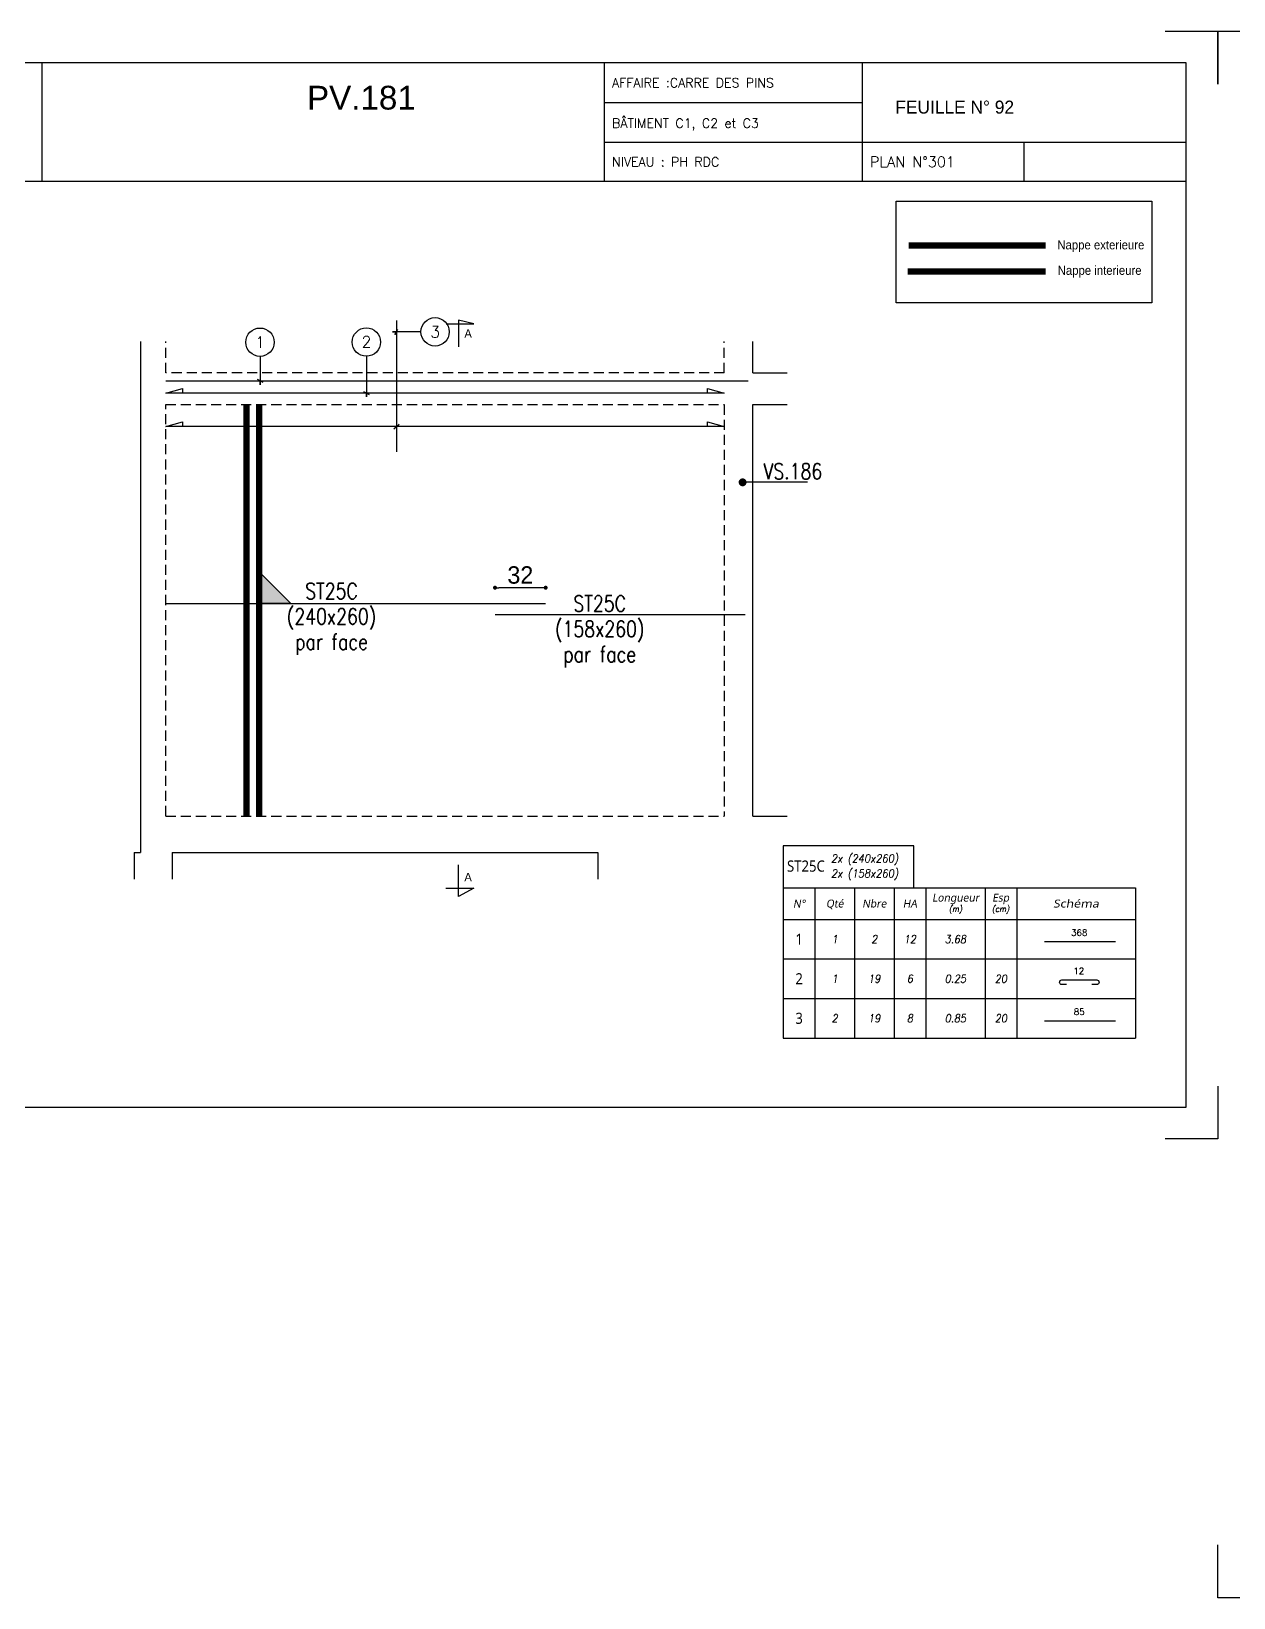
# Model space of a CAD drawing. Header units: metres. Extents: x -5618 to 118954, y -306 to 4637.
# Drawn here: x 92567 to 93327, y 604 to 1594 of the extents above; entities that cross this region are included whole.
import ezdxf
from ezdxf.enums import TextEntityAlignment as Align

# ---------------------------------------------------------------- set-up
doc = ezdxf.new("R2010")
doc.units = ezdxf.units.M
doc.linetypes.add('CACHE', pattern=[9.525, 6.35, -3.175])
for name, color, linetype in [('COTATION', 1, 'Continuous'), ('GO-CARTOUCHE', 7, 'Continuous'), ('GO-FER-HA', 140, 'Continuous'), ('GO-TEXTE', 9, 'Continuous'), ('GO-TEXTE-FER', 3, 'Continuous'), ('STR_COTATION', 1, 'Continuous'), ('STR_TS', 22, 'Continuous'), ('STR_TS_TXT', 7, 'Continuous'), ('STR_VOI-POT', 6, 'Continuous')]:
    doc.layers.add(name, color=color, linetype=linetype)
doc.layers.add('Kofragna_forma', color=7, linetype='Continuous', lineweight=70)
doc.styles.add('ARIAL', font='ARIAL.TTF')
doc.styles.add('Lucida', font='LSANSI.TTF')
doc.styles.add('schéma', font='simplex.shx')
doc.styles.add('Tableau', font='romans.shx', dxfattribs={"width": 0.9, "oblique": 10})
doc.styles.add('Tableau2', font='trebuc.TTF', dxfattribs={"width": 0.9, "oblique": 10})
doc.styles.add('TEXTE', font='romans.shx')
doc.styles.add('TEXTE TS', font='romans.shx', dxfattribs={"width": 0.7, "oblique": 15})
doc.styles.add('TEXTEBA', font='ARIAL.TTF')
doc.dimstyles.new('COUPE-20', dxfattribs={"dimscale": 0.5, "dimtxt": 22, "dimasz": 5, "dimexe": 0.05, "dimexo": 0, "dimgap": 5, "dimtad": 1, "dimdec": 0, "dimdsep": 46, "dimtxsty": 'Standard', "dimblk1": 'DOT', "dimblk2": 'DOT', "dimsah": 1, "dimcen": 0, "dimdle": 150, "dimclrd": 1, "dimclre": 1, "dimclrt": 7, "dimadec": 0, "dimazin": 0, "dimtfac": 1, "dimtdec": 0, "dimtix": 1, "dimtmove": 2, "dimatfit": 3, "dimldrblk": 'DOT', "dimfxl": 0, "dimtvp": 1, "dimtolj": 1, "dimtzin": 0, "dimarcsym": 0})

# ---------------------------------------------------------------- blocks, each defined once
blk = doc.blocks.new('ime')
at = {"layer": 'COTATION', "const_width": 2.5}
blk.add_lwpolyline([(1.25, 0, -1), (-1.25, 0, -1)], format="xyb", close=True, dxfattribs=at)
at = {"layer": 'COTATION'}
blk.add_lwpolyline([(41.09, 0), (0, 0)], dxfattribs=at)
at = {"layer": 'COTATION', "color": 7, "style": 'TEXTE TS', "width": 0.8}
blk.add_attdef('NAME', (9.08, 2), '', height=10, dxfattribs=at)
blk = doc.blocks.new('mrega')
at = {"layer": 'STR_TS_TXT', "style": 'TEXTE TS', "width": 0.8}
for tag, p in [('ST10', (14.48, 0)), ('DIM', (14.48, -16)), ('NOTE', (14.48, -32))]:
    blk.add_attdef(tag, text='', height=10, dxfattribs=at).set_placement(p, align=Align.CENTER)
blk = doc.blocks.new('A$C6F247267')
blk.add_hatch(color=256).paths.add_polyline_path([(0, -0.2), (-0.2, 0), (0, 0)])
blk.add_lwpolyline([(-0.2, 0), (0, 0), (0, -0.2), (-0.2, 0)])
blk = doc.blocks.new('_DOT')
at = {"color": 0, "linetype": 'ByBlock'}
blk.add_line((-0.5, 0), (-1, 0), dxfattribs=at)
at = {"color": 0, "linetype": 'ByBlock', "const_width": 0.5}
blk.add_lwpolyline([(-0.25, 0, 1), (0.25, 0, 1)], format="xyb", close=True, dxfattribs=at)
blk = doc.blocks.new('*D1368')
at = {"layer": 'DEFPOINTS', "color": 0, "linetype": 'ByBlock', "lineweight": -3, "ltscale": 4.5}
for p in [(92860.14, 1242.07), (92892.14, 1232.1, 281.53), (92860.14, 1225.1, 281.53)]:
    blk.add_point(p, dxfattribs=at)
at = {"layer": 'STR_COTATION', "color": 1, "linetype": 'ByBlock', "lineweight": -2, "ltscale": 4.5}
for p, q in [((92860.14, 1242.09), (92860.14, 1242.09)), ((92889.64, 1242.07), (92862.64, 1242.07)), ((92892.14, 1242.09), (92892.14, 1242.09))]:
    blk.add_line(p, q, dxfattribs=at)
at = {"layer": 'STR_COTATION', "color": 1, "linetype": 'ByBlock', "lineweight": -2, "ltscale": 4.5, "xscale": 2.5, "yscale": 2.5, "zscale": 2.5, "rotation": 180}
blk.add_blockref('_DOT', (92860.14, 1242.07), dxfattribs=at)
at = {"layer": 'STR_COTATION', "color": 1, "linetype": 'ByBlock', "lineweight": -2, "ltscale": 4.5, "xscale": 2.5, "yscale": 2.5, "zscale": 2.5}
blk.add_blockref('_DOT', (92892.14, 1242.07), dxfattribs=at)
at = {"layer": 'STR_COTATION', "color": 7, "linetype": 'ByBlock', "lineweight": -3, "ltscale": 4.5, "insert": (92876.14, 1250.07), "char_height": 11, "attachment_point": 5}
blk.add_mtext('\\A1;32', dxfattribs=at)
blk = doc.blocks.new('Barre libre')
at = {"layer": 'GO-TEXTE-FER'}
for p, q in [((0, 0), (0, -1)), ((0, 0), (8.9, 0)), ((0.8, 0), (0.8, -1)), ((1.8, 0), (1.8, -1)), ((2.8, 0), (2.8, -1)), ((3.6, 0), (3.6, -1)), ((5.1, 0), (5.1, -1)), ((5.9, 0), (5.9, -1)), ((8.9, 0), (8.9, -1)), ((0, -1), (8.9, -1))]:
    blk.add_line(p, q, dxfattribs=at)
at = {"layer": 'GO-TEXTE-FER', "color": 1}
blk.add_line((6.603, -0.563), (8.394, -0.563), dxfattribs=at)
at = {"layer": 'GO-TEXTE-FER', "style": 'Tableau2', "width": 0.9}
blk.add_attdef('NUMERO', text='', height=0.28, dxfattribs=at).set_placement((0.4, -0.5), align=Align.MIDDLE_CENTER)
at = {"layer": 'GO-TEXTE-FER', "color": 1, "style": 'Tableau'}
blk.add_attdef('Longueur', text='', height=0.16, dxfattribs=at).set_placement((7.481, -0.336), align=Align.MIDDLE_CENTER)
at = {"layer": 'GO-TEXTE-FER', "style": 'Tableau', "oblique": 10, "width": 0.9}
for tag, p in [('QUANTITE', (1.3, -0.5)), ('NOMBRE', (2.3, -0.5)), ('NUANCE', (3.2, -0.5)), ('LONGUEUR', (4.35, -0.5)), ('ESPACEMENTS', (5.5, -0.5))]:
    blk.add_attdef(tag, text='', height=0.2, dxfattribs=at).set_placement(p, align=Align.MIDDLE_CENTER)
blk = doc.blocks.new('Désignation')
at = {"layer": 'GO-TEXTE-FER'}
for p, q in [((0, 0.8), (8.9, 0.8)), ((0, 0.8), (0, 0)), ((0.8, 0.8), (0.8, 0)), ((1.8, 0.8), (1.8, 0)), ((2.8, 0.8), (2.8, 0)), ((3.6, 0.8), (3.6, 0)), ((5.1, 0.8), (5.1, 0)), ((5.9, 0.8), (5.9, 0)), ((8.9, 0.8), (8.9, 0)), ((0, 0), (8.9, 0))]:
    blk.add_line(p, q, dxfattribs=at)
at = {"layer": 'GO-TEXTE-FER', "style": 'Tableau2', "oblique": 10}
for s, p in [('N°', (0.4, 0.4)), ('Qté', (1.3, 0.4)), ('Nbre', (2.3, 0.4)), ('HA', (3.2, 0.4)), ('Longueur', (4.356, 0.55)), ('Esp', (5.494, 0.55))]:
    blk.add_text(s, height=0.2, dxfattribs=at).set_placement(p, align=Align.MIDDLE_CENTER)
at = {"layer": 'GO-TEXTE-FER', "style": 'Tableau2', "oblique": 10, "width": 1.2}
blk.add_text('Schéma', height=0.2, dxfattribs=at).set_placement((7.4, 0.4), align=Align.MIDDLE_CENTER)
at = {"layer": 'GO-TEXTE-FER', "color": 7, "style": 'Tableau', "oblique": 10, "width": 0.9}
for s, p in [('(m)', (4.356, 0.265)), ('(cm)', (5.494, 0.265))]:
    blk.add_text(s, height=0.15, dxfattribs=at).set_placement(p, align=Align.MIDDLE_CENTER)
blk = doc.blocks.new('Epingle')
at = {"layer": 'GO-TEXTE-FER'}
for p, q in [((0, 0), (0, -1)), ((0, 0), (8.9, 0)), ((0.8, 0), (0.8, -1)), ((1.8, 0), (1.8, -1)), ((2.8, 0), (2.8, -1)), ((3.6, 0), (3.6, -1)), ((5.1, 0), (5.1, -1)), ((5.9, 0), (5.9, -1)), ((8.9, 0), (8.9, -1)), ((0, -1), (8.9, -1))]:
    blk.add_line(p, q, dxfattribs=at)
at = {"layer": 'GO-TEXTE-FER', "color": 1}
blk.add_lwpolyline([(7.162, -0.65), (7.042, -0.65, -1), (7.042, -0.53), (7.922, -0.53, -1), (7.922, -0.65), (7.802, -0.65)], format="xyb", dxfattribs=at)
at = {"layer": 'GO-TEXTE-FER', "style": 'Tableau2', "width": 0.9}
blk.add_attdef('NUMERO', text='', height=0.28, dxfattribs=at).set_placement((0.4, -0.5), align=Align.MIDDLE_CENTER)
at = {"layer": 'GO-TEXTE-FER', "color": 1, "style": 'Tableau'}
blk.add_attdef('Longueur', text='', height=0.16, dxfattribs=at).set_placement((7.469, -0.303), align=Align.MIDDLE_CENTER)
at = {"layer": 'GO-TEXTE-FER', "style": 'Tableau', "oblique": 10, "width": 0.9}
for tag, p in [('QUANTITE', (1.3, -0.5)), ('NOMBRE', (2.3, -0.5)), ('NUANCE', (3.2, -0.5)), ('LONGUEUR', (4.35, -0.5)), ('ESPACEMENTS', (5.5, -0.5))]:
    blk.add_attdef(tag, text='', height=0.2, dxfattribs=at).set_placement(p, align=Align.MIDDLE_CENTER)

msp = doc.modelspace()

# ---------------------------------------------------------------- linework, layer by layer
for p, q in [((92929.11, 1573.71), (92929.11, 1498.77)), ((93092.08, 1573.74), (93092.08, 1498.77)), ((92929.11, 1548.71), (93092.08, 1548.71)), ((92929.11, 1523.72), (93092.08, 1523.72)), ((93092.08, 1523.74), (93296.93, 1523.74)), ((93194.41, 1523.74), (93194.41, 1498.77))]:
    msp.add_line(p, q)
for points in [[(93283.6, 1593.71), (93316.93, 1593.71), (93316.93, 1560.38)], [(93316.93, 1560.38), (93316.93, 1593.71), (93350.26, 1593.71)], [(92573.67, 1573.71), (92573.67, 1498.77)], [(93296.93, 1498.77), (92347.02, 1498.77)], [(93316.93, 927.11), (93316.93, 893.78), (93283.6, 893.78)], [(93350.26, 603.81), (93316.93, 603.81), (93316.93, 637.14)]]:
    msp.add_lwpolyline(points)
msp.add_lwpolyline([(92347.02, 1573.71), (92347.02, 913.78), (93296.93, 913.78), (93296.93, 1573.71)], close=True)
at = {"layer": 'COTATION'}
msp.add_line((92796.14, 1342.49, 281.53), (92799.5, 1345.44, 281.53), dxfattribs=at)
for points, elevation in [([(92994.48, 1365.03), (92994.48, 1368.03), (93005.04, 1365.03), (92652.09, 1365.03), (92662.65, 1368.03), (92662.65, 1365.03)], 375.38), ([(92994.48, 1343.97), (92994.48, 1346.97), (93005.04, 1343.97), (92652.09, 1343.97), (92662.65, 1346.97), (92662.65, 1343.97)], 281.53)]:
    msp.add_lwpolyline(points, dxfattribs=dict(at, elevation=elevation))
at = {"layer": 'GO-FER-HA'}
for points, elevation in [([(92711.59, 1388.26, -512.322006), (92711.66, 1388.26), (92711.66, 1370.39), (92711.66, 1372.79), (92713.36, 1371.9), (92709.96, 1373.69)], 281.53), ([(92778.8, 1388.37, -512.322006), (92778.87, 1388.37), (92778.87, 1362.63), (92778.87, 1365.03), (92780.57, 1364.13), (92777.17, 1365.93)], 375.38), ([(92813.29, 1403.84, -512.322006), (92813.29, 1403.77), (92795.42, 1403.77), (92797.82, 1403.77), (92796.92, 1402.07), (92798.72, 1405.47)], 281.53)]:
    msp.add_lwpolyline(points, format="xyb", dxfattribs=dict(at, elevation=elevation))
at = {"layer": 'GO-TEXTE', "elevation": 281.53, "flags": 128}
for points in [[(92829.18, 1408.86), (92846.82, 1408.85), (92837.15, 1411.14), (92837.14, 1394.22)], [(92829.15, 1052.28), (92846.8, 1052.28), (92837.12, 1047), (92837.12, 1066.92)]]:
    msp.add_lwpolyline(points, dxfattribs=at)
at = {"layer": 'GO-TEXTE-FER'}
msp.add_lwpolyline([(93042.32, 1052.47), (93124.82, 1052.47), (93124.82, 1078.91), (93042.32, 1078.91)], close=True, dxfattribs=at)
at = {"layer": 'Kofragna_forma', "color": 4, "lineweight": -3}
for p, q in [((92636.09, 1397.79, 281.53), (92636.09, 1158.79, 281.53)), ((93023.14, 1377.79, 281.53), (93023.14, 1397.79, 281.53)), ((93023.14, 1377.79, 281.53), (93044.83, 1377.79, 281.53)), ((93023.14, 1097.79, 281.53), (93023.14, 1357.79, 281.53)), ((93023.14, 1357.79, 281.53), (93044.83, 1357.79, 281.53)), ((92636.09, 1158.79, 281.53), (92636.09, 1074.79, 281.53)), ((93023.14, 1097.79, 281.53), (93044.83, 1097.79, 281.53)), ((92632.09, 1074.79, 281.53), (92632.09, 1057.79, 281.53)), ((92632.09, 1074.79, 281.53), (92636.09, 1074.79, 281.53)), ((92656.09, 1074.79, 281.53), (92925.14, 1074.79, 281.53)), ((92656.09, 1074.79, 281.53), (92656.09, 1057.79, 281.53)), ((92925.14, 1074.79, 281.53), (92925.14, 1057.79, 281.53))]:
    msp.add_line(p, q, dxfattribs=at)
at = {"layer": 'Kofragna_forma', "linetype": 'CACHE', "lineweight": -3}
for p, q in [((92652.09, 1377.79, 281.53), (92652.09, 1397.79, 281.53)), ((93005.04, 1377.79, 281.53), (93005.04, 1397.79, 281.53)), ((93005.04, 1377.79, 281.53), (92652.09, 1377.79, 281.53)), ((92652.09, 1097.79, 281.53), (92652.09, 1357.79, 281.53)), ((92652.09, 1357.79, 281.53), (93005.04, 1357.79, 281.53)), ((93005.04, 1357.79, 281.53), (93005.04, 1097.79, 281.53)), ((92652.09, 1097.79, 281.53), (93005.04, 1097.79, 281.53))]:
    msp.add_line(p, q, dxfattribs=at)
at = {"layer": 'STR_TS', "color": 3}
for p, q in [((92652.09, 1232.1, 281.53), (92892.14, 1232.1, 281.53)), ((92860.14, 1225.1, 281.53), (93018.14, 1225.1, 281.53))]:
    msp.add_line(p, q, dxfattribs=at)
at = {"layer": 'STR_TS', "color": 7}
msp.add_lwpolyline([(93113.63, 1486.45), (93275.17, 1486.45), (93275.17, 1422.16), (93113.63, 1422.16)], close=True, dxfattribs=at)
at = {"layer": 'STR_TS', "linetype": 'CACHE', "ltscale": 2, "const_width": 4}
msp.add_lwpolyline([(93208.05, 1458.45), (93121.49, 1458.45)], dxfattribs=at)
at = {"layer": 'STR_TS', "const_width": 4}
msp.add_lwpolyline([(93208.05, 1442), (93120.93, 1442)], dxfattribs=at)
at = {"layer": 'STR_TS', "linetype": 'ByBlock', "ltscale": 2, "const_width": 4, "elevation": 281.53}
msp.add_lwpolyline([(92703.13, 1097.79), (92703.13, 1357.79)], dxfattribs=at)
at = {"layer": 'STR_TS', "linetype": 'CACHE', "ltscale": 2, "const_width": 4, "elevation": 281.53}
msp.add_lwpolyline([(92711.18, 1097.79), (92711.18, 1357.79)], dxfattribs=at)
at = {"layer": 'STR_VOI-POT'}
for p, q in [((92797.82, 1410.96, 281.53), (92797.82, 1327.96, 281.53)), ((92652.09, 1372.79, 281.53), (93020.14, 1372.79, 281.53))]:
    msp.add_line(p, q, dxfattribs=at)

# ---------------------------------------------------------------- block references
at = {"layer": 'COTATION'}
ref = msp.add_blockref('ime', (93016.6, 1308.69, 281.53), dxfattribs=at)
ref.add_attrib('NAME', 'VS.186', (93029.87, 1310.69, 281.53), dxfattribs={"color": 7, "height": 10, "style": 'TEXTE TS', "width": 0.8})
at = {"layer": 'GO-FER-HA', "xscale": 25, "yscale": 25, "zscale": 25}
msp.add_blockref('Désignation', (93042.32, 1032.47), dxfattribs=at)
at = {"layer": 'GO-TEXTE-FER', "xscale": 25, "yscale": 25, "zscale": 25}
for name, p, values in [('Barre libre', (93042.32, 1032.47), {'NUMERO': '1', 'QUANTITE': '1', 'NOMBRE': '2', 'NUANCE': '12', 'Longueur': '368', 'LONGUEUR': '3.68'}), ('Epingle', (93042.32, 1007.47), {'NUMERO': '2', 'QUANTITE': '1', 'NOMBRE': '19', 'NUANCE': '6', 'Longueur': '12', 'LONGUEUR': '0.25', 'ESPACEMENTS': '20'}), ('Barre libre', (93042.32, 982.47), {'NUMERO': '3', 'QUANTITE': '2', 'NOMBRE': '19', 'NUANCE': '8', 'Longueur': '85', 'LONGUEUR': '0.85', 'ESPACEMENTS': '20'})]:
    msp.add_blockref(name, p, dxfattribs=at).add_auto_attribs(values)
at = {"layer": 'STR_TS', "xscale": 100, "yscale": 100, "zscale": 100, "rotation": 180}
msp.add_blockref('A$C6F247267', (92711.18, 1232.1, 304.07), dxfattribs=at)
at = {"layer": 'STR_TS_TXT'}
for p, values in [((92742.36, 1234.93, 469.22), {'NOTE': 'par face', 'ST10': 'ST25C', 'DIM': '(240x260)'}), ((92911.83, 1227.07), {'NOTE': 'par face', 'ST10': 'ST25C', 'DIM': '(158x260)'})]:
    msp.add_blockref('mrega', p, dxfattribs=at).add_auto_attribs(values)

# ---------------------------------------------------------------- texts
for s, height, style, p in [('AFFAIRE :CARRE DES PINS', 5.8328, 'schéma', (92934.11, 1558.3)), ('PV.181', 15, 'ARIAL', (92741.33, 1544.27)), ('BÂTIMENT C1, C2 et C3', 5.8328, 'schéma', (92934.11, 1532.74)), ('PLAN N°301', 6.666, 'schéma', (93097.08, 1507.89)), ('NIVEAU : PH RDC', 5.8328, 'schéma', (92934.11, 1508.3))]:
    msp.add_text(s, height=height, dxfattribs=dict(style=style)).set_placement(p)
at = {"linetype": 'ByBlock', "lineweight": -3, "ltscale": 4.5}
msp.add_text('FEUILLE N° 92', height=8.2, dxfattribs=at).set_placement((93113.08, 1541.72))
at = {"layer": 'GO-CARTOUCHE', "color": 2, "style": 'TEXTEBA', "width": 0.9}
for s, p in [('Nappe exterieure', (93242.99, 1455.9)), ('Nappe interieure', (93242.22, 1439.81))]:
    msp.add_text(s, height=5.7024, dxfattribs=at).set_placement(p, align=Align.CENTER)
at = {"layer": 'GO-FER-HA', "style": 'TEXTE'}
for s, p in [('3', (92822.34, 1403.77, 375.53)), ('1', (92711.66, 1397.32, 375.53)), ('2', (92778.87, 1397.43, 469.38))]:
    msp.add_text(s, height=7.2, rotation=360, dxfattribs=at).set_placement(p, align=Align.MIDDLE_CENTER)
at = {"layer": 'GO-TEXTE', "linetype": 'Continuous', "style": 'Lucida'}
for rotation, p in [(359.98193, (92840.76, 1400.06, 281.53)), (0.0018, (92840.74, 1056.55, 281.53))]:
    msp.add_text('A', height=5.32, rotation=rotation, dxfattribs=at).set_placement(p)
at = {"layer": 'GO-TEXTE-FER', "style": 'Tableau', "oblique": 10, "width": 0.9}
for s, p in [('2x (240x260)', (93072.5, 1068.44)), ('2x (158x260)', (93072.5, 1058.99))]:
    msp.add_text(s, height=5.0562, dxfattribs=at).set_placement(p)
at = {"layer": 'GO-TEXTE-FER', "style": 'Tableau2', "width": 0.9}
msp.add_attdef('ST25C', text='1', height=7.08, dxfattribs=at).set_placement((93056.61, 1066.16, -93.84), align=Align.MIDDLE_CENTER)

# ---------------------------------------------------------------- dimensions: what is measured, and where the dimension line sits
at = {"layer": 'STR_COTATION', "linetype": 'ByBlock', "lineweight": -3, "ltscale": 4.5}
dim = msp.add_linear_dim(base=(92860.14, 1242.07), p1=(92892.14, 1232.1, 281.53), p2=(92860.14, 1225.1, 281.53), dimstyle='COUPE-20', override={"dimfxl": 0.1}, dxfattribs=at)
dim.commit()
dim.dimension.update_dxf_attribs({"geometry": '*D1368', "text_midpoint": (92876.14, 1250.07)})

doc.saveas('drawing.dxf')
